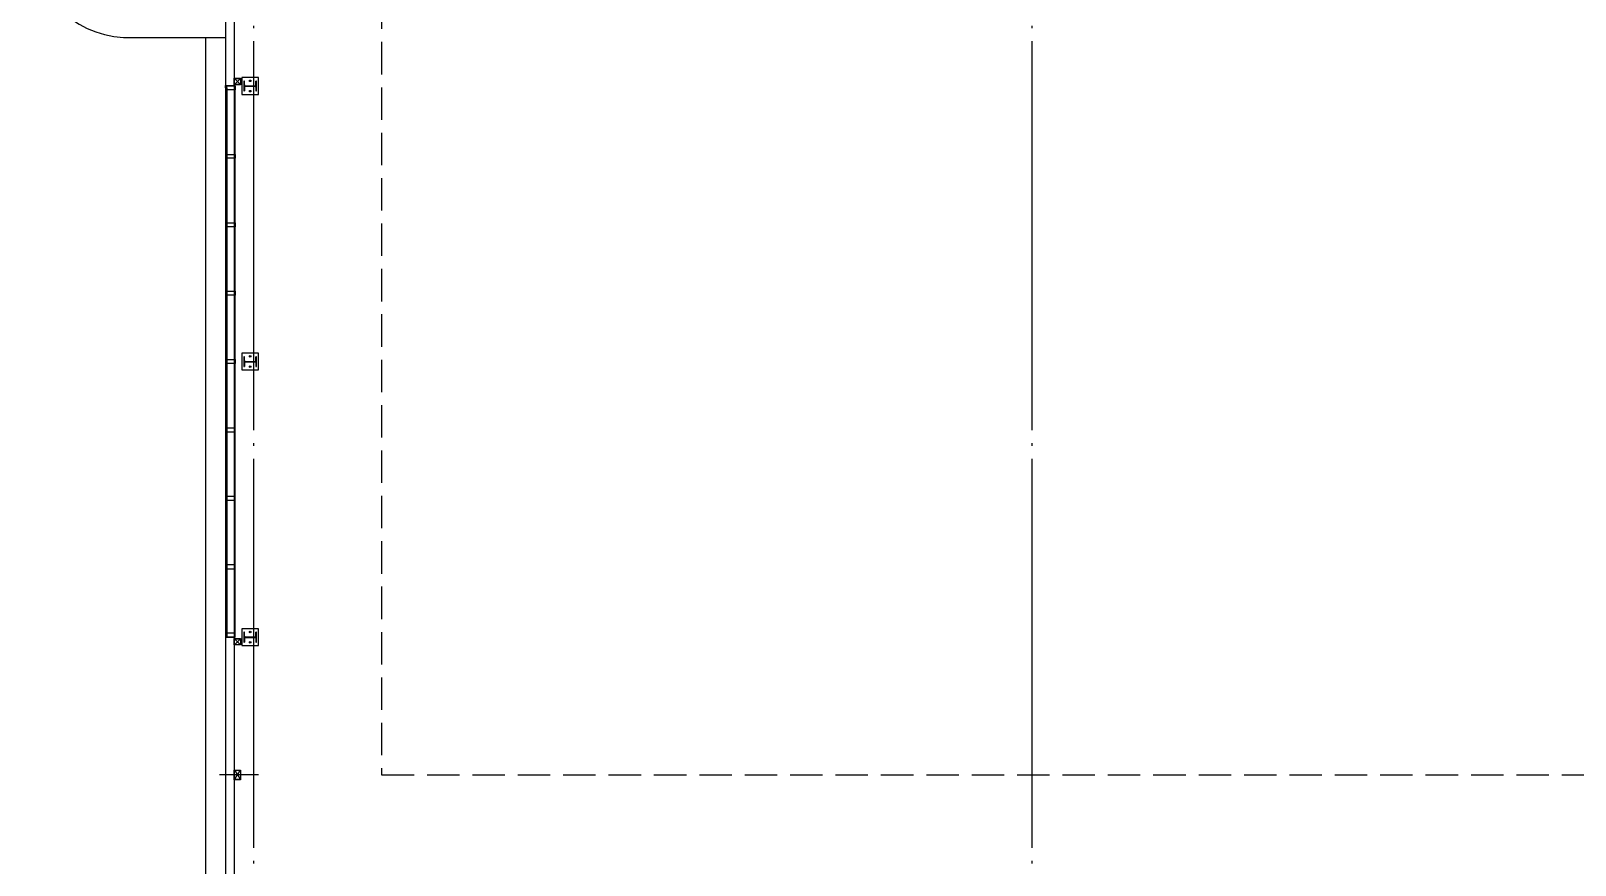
# Model space of a CAD drawing. Header units: millimetres. Extents: x -168200 to 672800, y -7409 to 118800.
# Drawn here: x 38065 to 61880, y 56634 to 69500 of the extents above; entities that cross this region are included whole.
import ezdxf

# ---------------------------------------------------------------- set-up
doc = ezdxf.new("R2010")
doc.units = ezdxf.units.MM
doc.header["$LTSCALE"] = 200
doc.linetypes.add('CEN-GAUN', pattern=[32.2, 30, -1, 0.2, -1])
doc.linetypes.add('DASH', pattern=[0.35, 0.25, -0.1])
doc.layers.add('1 BA', color=9, linetype='Continuous')
doc.layers.add('1 CEN', color=15, linetype='CEN-GAUN')

msp = doc.modelspace()

# ---------------------------------------------------------------- linework, layer by layer
at = {"layer": '1 BA'}
for p, q in [((41200, 86200), (41200, 42600)), ((41065, 71400), (41065, 68650)), ((41200, 71400), (41200, 68650)), ((39493.1, 69400), (41065, 69400)), ((40765, 42165.2), (40765, 69400)), ((40765, 69400), (41065, 69400)), ((41065, 69400), (41065, 42165.2)), ((41065, 68660), (41200, 68660)), ((41200, 68650), (41065, 68650)), ((41065, 68650), (41200, 68650)), ((41065, 68620), (41065, 68650)), ((41065, 68650), (41215, 68650)), ((41089, 68620), (41065, 68620)), ((41089, 68590), (41089, 68650)), ((41215, 68590), (41089, 68590)), ((41200, 68670), (41200, 68770)), ((41200, 68770), (41300, 68770)), ((41300, 68670), (41200, 68670)), ((41204, 68766), (41296, 68674)), ((41296, 68766), (41204, 68674)), ((41204, 68674), (41204, 68766)), ((41204, 68766), (41296, 68766)), ((41296, 68674), (41204, 68674)), ((41215, 68650), (41215, 68590)), ((41296, 68766), (41296, 68674)), ((41300, 68770), (41300, 68670)), ((41577, 68780), (41317, 68780)), ((41317, 68780), (41317, 68520)), ((41359, 68725), (41350, 68725)), ((41350, 68725), (41350, 68575)), ((41359, 68666), (41359, 68725)), ((41359, 68634), (41359, 68575)), ((41372, 68653), (41522, 68653)), ((41372, 68647), (41522, 68647)), ((41535, 68666), (41535, 68725)), ((41544, 68725), (41535, 68725)), ((41535, 68634), (41535, 68575)), ((41544, 68575), (41544, 68725)), ((41577, 68520), (41577, 68780)), ((41317, 68520), (41577, 68520)), ((41350, 68575), (41359, 68575)), ((41535, 68575), (41544, 68575)), ((41088.4, 67565), (41064.4, 67565)), ((41088.4, 67535), (41088.4, 67595)), ((41088.4, 67595), (41214.4, 67595)), ((41214.4, 67535), (41088.4, 67535)), ((41214.4, 67595), (41214.4, 67535)), ((41088.4, 66510), (41064.4, 66510)), ((41088.4, 66480), (41088.4, 66540)), ((41088.4, 66540), (41214.4, 66540)), ((41214.4, 66480), (41088.4, 66480)), ((41214.4, 66540), (41214.4, 66480)), ((41088.4, 65455), (41064.4, 65455)), ((41088.4, 65425), (41088.4, 65485)), ((41088.4, 65485), (41214.4, 65485)), ((41214.4, 65425), (41088.4, 65425)), ((41214.4, 65485), (41214.4, 65425)), ((41088.4, 64400), (41064.4, 64400)), ((41088.4, 64370), (41088.4, 64430)), ((41088.4, 64430), (41214.4, 64430)), ((41214.4, 64370), (41088.4, 64370)), ((41214.4, 64430), (41214.4, 64370)), ((41577, 64530), (41317, 64530)), ((41317, 64530), (41317, 64270)), ((41359, 64475), (41350, 64475)), ((41350, 64475), (41350, 64325)), ((41350, 64325), (41359, 64325)), ((41359, 64416), (41359, 64475)), ((41359, 64384), (41359, 64325)), ((41372, 64403), (41522, 64403)), ((41372, 64397), (41522, 64397)), ((41535, 64416), (41535, 64475)), ((41544, 64475), (41535, 64475)), ((41535, 64384), (41535, 64325)), ((41535, 64325), (41544, 64325)), ((41544, 64325), (41544, 64475)), ((41577, 64270), (41577, 64530)), ((41317, 64270), (41577, 64270)), ((41214.4, 63375), (41088.4, 63375)), ((41088.4, 63375), (41088.4, 63315)), ((41214.4, 63315), (41214.4, 63375)), ((41088.4, 63345), (41064.4, 63345)), ((41088.4, 63315), (41214.4, 63315)), ((41088.4, 62290), (41064.4, 62290)), ((41214.4, 62320), (41088.4, 62320)), ((41088.4, 62320), (41088.4, 62260)), ((41088.4, 62260), (41214.4, 62260)), ((41214.4, 62260), (41214.4, 62320)), ((41088.4, 61235), (41064.4, 61235)), ((41214.4, 61265), (41088.4, 61265)), ((41088.4, 61265), (41088.4, 61205)), ((41088.4, 61205), (41214.4, 61205)), ((41214.4, 61205), (41214.4, 61265)), ((41577, 60280), (41317, 60280)), ((41317, 60280), (41317, 60020)), ((41577, 60020), (41577, 60280)), ((41089, 60180), (41065, 60180)), ((41065, 60180), (41065, 60150)), ((41065, 60150), (41065, 42465)), ((41200, 60150), (41065, 60150)), ((41065, 60150), (41215, 60150)), ((41089, 60210), (41089, 60150)), ((41215, 60210), (41089, 60210)), ((41200, 60150), (41200, 42600)), ((41200, 60030), (41200, 60130)), ((41200, 60130), (41300, 60130)), ((41300, 60030), (41200, 60030)), ((41204, 60126), (41296, 60034)), ((41296, 60126), (41204, 60034)), ((41204, 60034), (41204, 60126)), ((41204, 60126), (41296, 60126)), ((41296, 60034), (41204, 60034)), ((41215, 60150), (41215, 60210)), ((41296, 60126), (41296, 60034)), ((41300, 60130), (41300, 60030)), ((41317, 60020), (41577, 60020)), ((41359, 60225), (41350, 60225)), ((41350, 60225), (41350, 60075)), ((41350, 60075), (41359, 60075)), ((41359, 60166), (41359, 60225)), ((41359, 60134), (41359, 60075)), ((41372, 60153), (41522, 60153)), ((41372, 60147), (41522, 60147)), ((41535, 60166), (41535, 60225)), ((41544, 60225), (41535, 60225)), ((41535, 60134), (41535, 60075)), ((41535, 60075), (41544, 60075)), ((41544, 60075), (41544, 60225)), ((41575, 58025), (40975, 58025)), ((41200, 58100), (41300, 58100)), ((41200, 57950), (41200, 58100)), ((41300, 57950), (41200, 57950)), ((41204, 57954), (41296, 58096)), ((41204, 58096), (41296, 57954)), ((41204, 58096), (41296, 58096)), ((41204, 57954), (41204, 58096)), ((41296, 57954), (41204, 57954)), ((41296, 58096), (41296, 57954)), ((41300, 58100), (41300, 57950))]:
    msp.add_line(p, q, dxfattribs=at)
at = {"layer": '1 BA', "linetype": 'DASH', "ltscale": 10}
for p, q in [((43474.5, 70028.8), (43474.5, 58028.8)), ((43474.5, 58028.8), (87474.5, 58028.8))]:
    msp.add_line(p, q, dxfattribs=at)
at = {"layer": '1 BA', "linetype": 'Continuous', "ltscale": 2}
for p, q in [((41065, 68620), (41065, 60180)), ((41089, 68620), (41089, 60150))]:
    msp.add_line(p, q, dxfattribs=at)
at = {"layer": '1 BA', "linetype": 'Continuous'}
msp.add_line((41215, 60150), (41215, 68590), dxfattribs=at)
at = {"layer": '1 BA'}
for centre, radius in [((41078.3, 68655), 5), ((41447, 68730), 12), ((41447, 68570), 12), ((41447, 64480), 12), ((41447, 64320), 12), ((41447, 60230), 12), ((41447, 60070), 12)]:
    msp.add_circle(centre, radius, dxfattribs=at)
for centre, radius, start, end in [((39565, 70898.3), 1500, 180, 267.25078), ((41056.3, 68655), 10, 330.13679, 29.86321), ((41372, 68666), 13, 180, 270), ((41372, 68634), 13, 90, 180), ((41522, 68666), 13, 270, 0), ((41522, 68634), 13, 0, 90), ((41372, 64416), 13, 180, 270), ((41372, 64384), 13, 90, 180), ((41522, 64416), 13, 270, 0), ((41522, 64384), 13, 0, 90), ((41372, 60166), 13, 180, 270), ((41372, 60134), 13, 90, 180), ((41522, 60166), 13, 270, 0), ((41522, 60134), 13, 0, 90)]:
    msp.add_arc(centre, radius, start, end, dxfattribs=at)
at = {"layer": '1 CEN'}
for p, q in [((41500, 95100), (41500, 32900)), ((41500, 95100), (41500, 32900)), ((53500, 95100), (53500, 32900)), ((53500, 95100), (53500, 32900))]:
    msp.add_line(p, q, dxfattribs=at)

doc.saveas('drawing.dxf')
